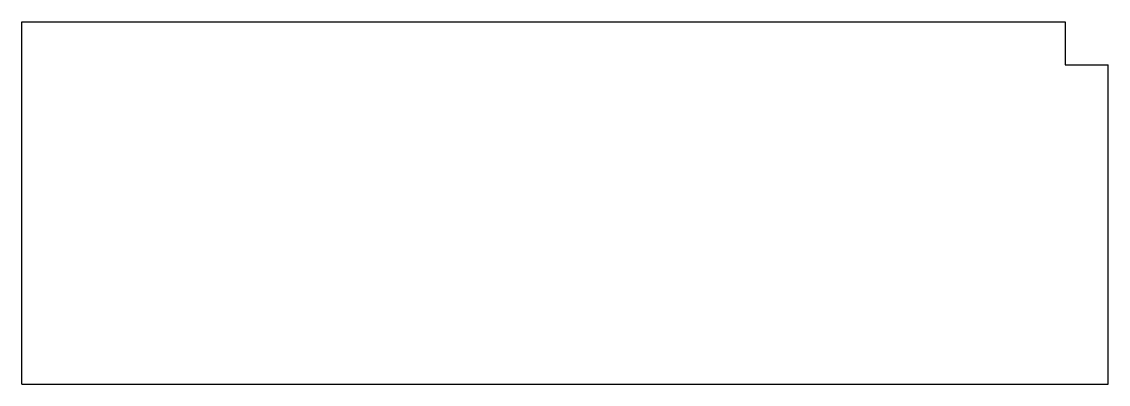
# Model space of a CAD drawing. Header units: millimetres. Extents: x 40 to 269, y -110 to -33.
import ezdxf

# ---------------------------------------------------------------- set-up
doc = ezdxf.new("R2010")
doc.units = ezdxf.units.MM

msp = doc.modelspace()

# ---------------------------------------------------------------- linework, layer by layer
at = {"linetype": 'CONTINUOUS'}
for p, q in [((40.475, -33.325), (260.025, -33.325)), ((40.475, -109.525), (40.475, -33.325)), ((260.025, -33.325), (260.025, -42.375)), ((260.025, -42.375), (269.075, -42.375)), ((269.075, -109.525), (269.075, -42.375)), ((40.475, -109.525), (269.075, -109.525))]:
    msp.add_line(p, q, dxfattribs=at)

doc.saveas('drawing.dxf')
